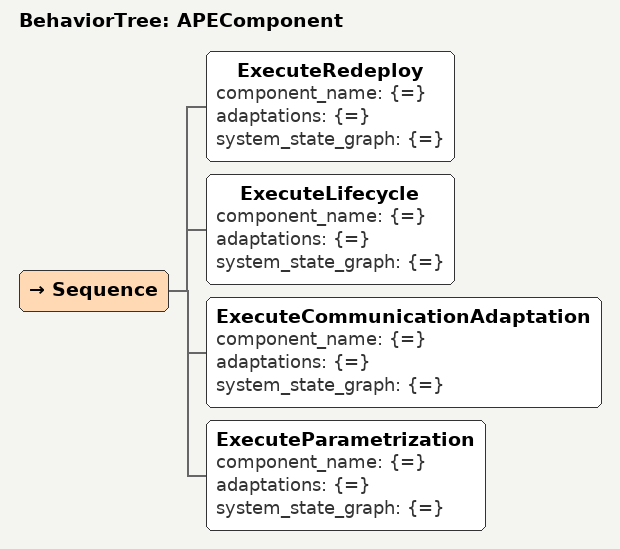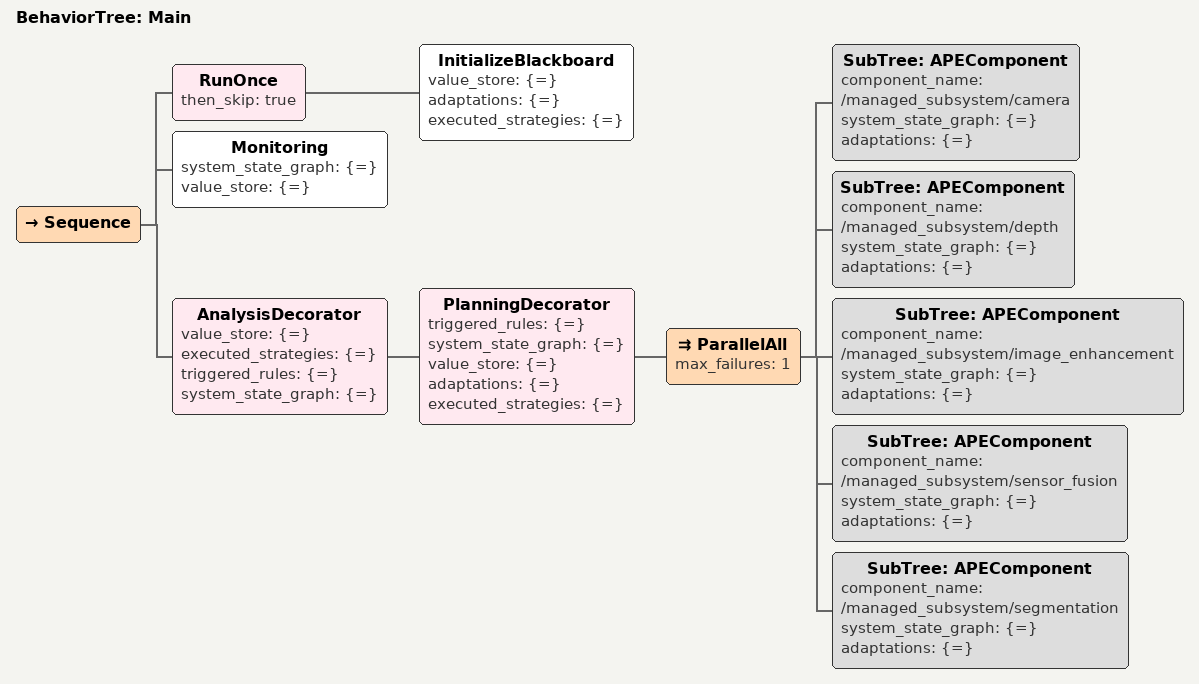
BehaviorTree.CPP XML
<?xml version="1.0" encoding="UTF-8"?>
<root BTCPP_format="4"
      main_tree_to_execute="Main">
  <BehaviorTree ID="APEComponent">
    <Sequence>
      <ExecuteRedeploy component_name="{=}"
                       adaptations="{=}"
                       system_state_graph="{=}"/>
      <ExecuteLifecycle component_name="{=}"
                        adaptations="{=}"
                        system_state_graph="{=}"/>
      <ExecuteCommunicationAdaptation component_name="{=}"
                                      adaptations="{=}"
                                      system_state_graph="{=}"/>
      <ExecuteParametrization component_name="{=}"
                              adaptations="{=}"
                              system_state_graph="{=}"/>
    </Sequence>
  </BehaviorTree>

  <BehaviorTree ID="Main">
    <Sequence>
      <RunOnce then_skip="true">
        <InitializeBlackboard value_store="{=}"
                              adaptations="{=}"
                              executed_strategies="{=}"/>
      </RunOnce>
      <Monitoring system_state_graph="{=}"
                  value_store="{=}"/>
      <AnalysisDecorator value_store="{=}"
                         executed_strategies="{=}"
                         triggered_rules="{=}"
                         system_state_graph="{=}">
        <PlanningDecorator triggered_rules="{=}"
                           system_state_graph="{=}"
                           value_store="{=}"
                           adaptations="{=}"
                           executed_strategies="{=}">
          <ParallelAll max_failures="1">
            <SubTree ID="APEComponent"
                     component_name="/managed_subsystem/camera"
                     system_state_graph="{=}"
                     adaptations="{=}"/>
            <SubTree ID="APEComponent"
                     component_name="/managed_subsystem/depth"
                     system_state_graph="{=}"
                     adaptations="{=}"/>
            <SubTree ID="APEComponent"
                     component_name="/managed_subsystem/image_enhancement"
                     system_state_graph="{=}"
                     adaptations="{=}"/>
            <SubTree ID="APEComponent"
                     component_name="/managed_subsystem/sensor_fusion"
                     system_state_graph="{=}"
                     adaptations="{=}"/>
            <SubTree ID="APEComponent"
                     component_name="/managed_subsystem/segmentation"
                     system_state_graph="{=}"
                     adaptations="{=}"/>
          </ParallelAll>
        </PlanningDecorator>
      </AnalysisDecorator>
    </Sequence>
  </BehaviorTree>

</root>
